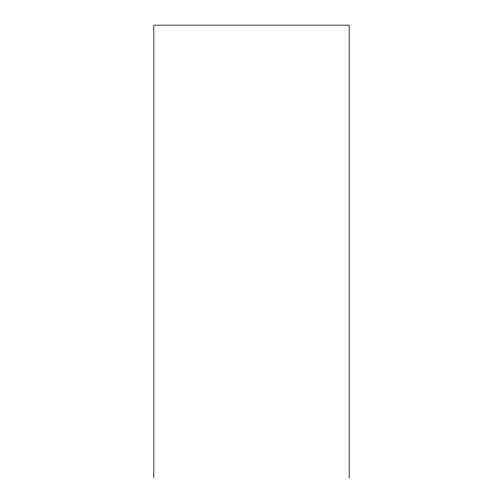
<?xml version="1.0" encoding="UTF-8"?>
<svg xmlns="http://www.w3.org/2000/svg" width="503" height="503" viewBox="0 0 503 503"><rect width="100%" height="100%" fill="white"/><g stroke="black" fill="none" stroke-linecap="round" stroke-linejoin="round"><path stroke-width="0.75" d="M349.17 477.85L349.17 25.15L153.83 25.15L153.83 477.85"/></g></svg>
